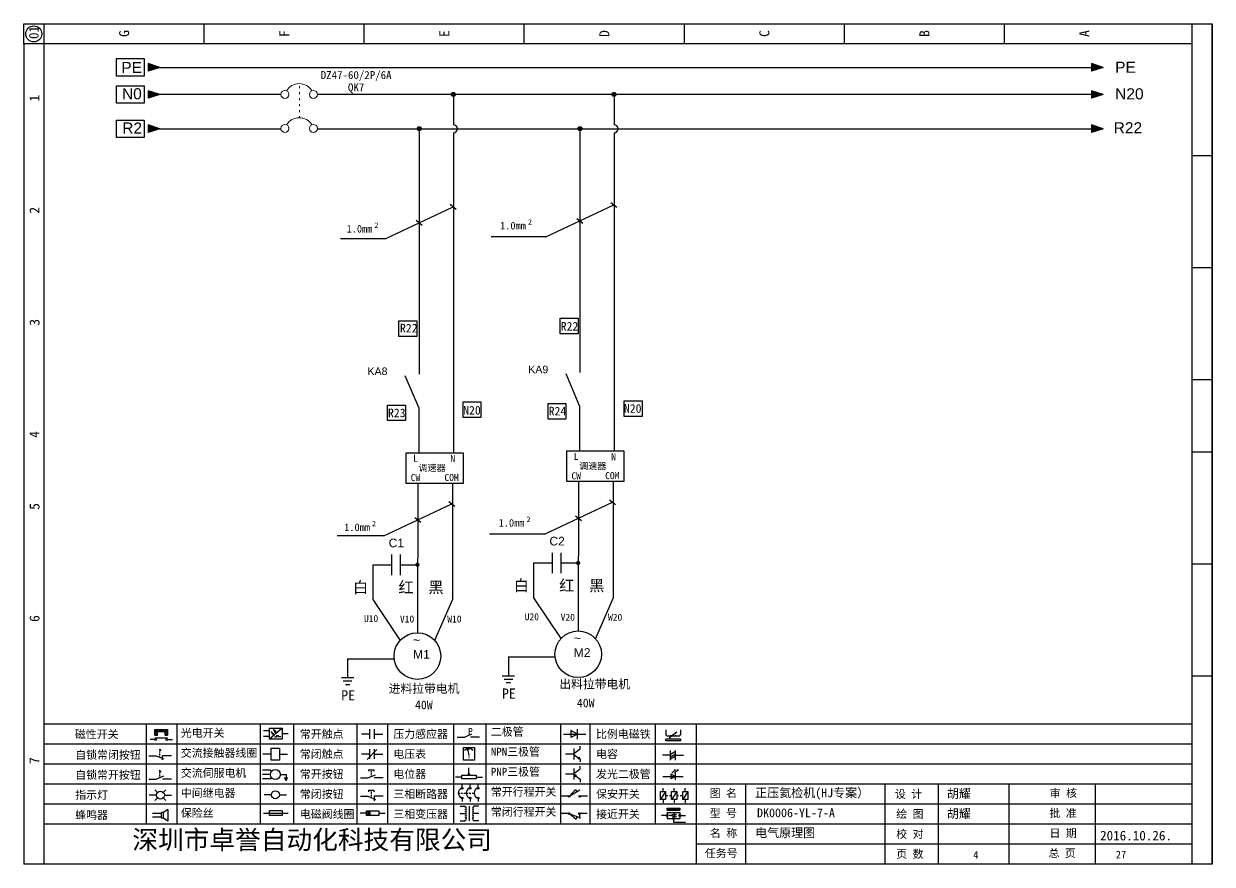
# Model space of a CAD drawing. Header units: millimetres. Extents: x -97 to 5214, y -62 to 3239.
# Drawn here: x 947.7 to 1244.7, y 1009.3 to 1219.3 of the extents above; entities that cross this region are included whole.
import ezdxf
from ezdxf.enums import TextEntityAlignment as Align

# ---------------------------------------------------------------- set-up
doc = ezdxf.new("R2010")
doc.units = ezdxf.units.MM
doc.linetypes.add('9', pattern=[7.5, 0.5, -1, 0.5, -1, 0.5, -1, 0.5, -1, 0.5, -1])
doc.layers.add('MISC', color=2, linetype='Continuous')
doc.layers.add('主图', color=7, linetype='Continuous')
doc.layers.add('元件', color=4, linetype='Continuous', lineweight=25)
doc.styles.get("Standard").update_dxf_attribs({"font": 'SimSun.ttf'})
doc.styles.add('样式 8', font='arial.ttf')
doc.styles.add('汉字', font='NSimSun.ttf')

# ---------------------------------------------------------------- blocks, each defined once
blk = doc.blocks.new('磁性开关')
at = {"linetype": 'ByBlock'}
h = blk.add_hatch(dxfattribs=at)
h.set_pattern_fill('ANSI31', color=256, scale=0.1, style=0)
h.paths.add_polyline_path([(-1907.69, -775.29), (-1910.88, -775.29), (-1910.88, -776.69), (-1910.25, -776.69), (-1910.25, -775.79), (-1908.31, -775.79), (-1908.31, -776.69), (-1907.69, -776.69)])
for p, q in [((-1910.91, -777.81), (-1912.09, -777.81)), ((-1910.88, -776.69), (-1910.88, -775.29)), ((-1910.88, -775.29), (-1907.69, -775.29)), ((-1910.88, -776.69), (-1910.25, -776.69)), ((-1910.88, -777.39), (-1907.69, -777.39)), ((-1910.25, -776.69), (-1910.25, -775.79)), ((-1910.25, -775.79), (-1908.31, -775.79)), ((-1908.31, -776.69), (-1908.31, -775.79)), ((-1908.31, -776.69), (-1907.69, -776.69)), ((-1907.69, -775.29), (-1907.69, -776.69)), ((-1907.66, -777.81), (-1906.48, -777.81))]:
    blk.add_line(p, q, dxfattribs=at)
for centre in [(-1910.68, -777.81), (-1907.88, -777.81)]:
    blk.add_circle(centre, 0.225, dxfattribs=at)
blk = doc.blocks.new('*U75')
at = {"linetype": 'ByBlock'}
for p, q in [((-1909.23, -780.45), (-1909.23, -780.67)), ((-1909.23, -780.45), (-1908.92, -780.84)), ((-1909.23, -780.84), (-1909.23, -781.05)), ((-1911.92, -782.07), (-1910.06, -782.07)), ((-1910.06, -782.07), (-1908.18, -782.88)), ((-1909.23, -781.23), (-1909.23, -781.44)), ((-1909.23, -781.61), (-1909.23, -781.83)), ((-1909.23, -782), (-1909.23, -782.21)), ((-1909.23, -782.38), (-1909.23, -782.43)), ((-1908.52, -783.07), (-1908.52, -782.07)), ((-1906.25, -782.07), (-1908.52, -782.07))]:
    blk.add_line(p, q, dxfattribs=at)
blk = doc.blocks.new('*U76')
at = {"linetype": 'ByBlock'}
for p, q in [((-1911.92, -792.89), (-1910.06, -792.89)), ((-1910.06, -792.89), (-1908.18, -792.08)), ((-1908.88, -791.17), (-1909.23, -790.71)), ((-1909.23, -790.71), (-1909.23, -790.92)), ((-1909.23, -791.09), (-1909.23, -791.31)), ((-1909.23, -791.48), (-1909.23, -791.69)), ((-1909.23, -791.86), (-1909.23, -792.08)), ((-1909.23, -792.25), (-1909.23, -792.47)), ((-1906.25, -792.89), (-1908.52, -792.89))]:
    blk.add_line(p, q, dxfattribs=at)
blk = doc.blocks.new('蜂鸣器')
at = {"linetype": 'ByBlock'}
for p, q in [((-1907.17, -795.53), (-1908.25, -796.26)), ((-1907.17, -795.53), (-1907.17, -798.41)), ((-1908.8, -796.48), (-1911.01, -796.48)), ((-1908.8, -797.46), (-1911.01, -797.46)), ((-1908.25, -796.26), (-1908.8, -796.26)), ((-1908.8, -797.68), (-1908.8, -796.26)), ((-1908.25, -797.68), (-1908.8, -797.68)), ((-1908.25, -797.68), (-1908.25, -796.26)), ((-1907.17, -798.41), (-1908.25, -797.68))]:
    blk.add_line(p, q, dxfattribs=at)
blk = doc.blocks.new('指示灯')
at = {"linetype": 'ByBlock'}
for p, q in [((-1854.25, -776.92), (-1856.06, -776.92)), ((-1854.62, -775.59), (-1853.97, -776.23)), ((-1854.62, -778.25), (-1853.97, -777.61)), ((-1851.9, -775.59), (-1852.54, -776.23)), ((-1851.9, -778.25), (-1852.54, -777.61)), ((-1852.26, -776.92), (-1850.45, -776.92))]:
    blk.add_line(p, q, dxfattribs=at)
blk.add_circle((-1853.26, -776.92), 0.992, dxfattribs=at)
blk = doc.blocks.new('光电开关')
at = {"linetype": 'ByBlock'}
h = blk.add_hatch(dxfattribs=at)
h.set_pattern_fill('ANSI31', color=256, scale=0.01, style=0)
h.set_pattern_definition([(45, (0.172267, 0), (-0.0224506403, 0.0224506403), [])])
h.paths.add_polyline_path([(-1882.44, -776.34), (-1882.5, -775.91), (-1882.68, -776.07)])
h.paths.add_polyline_path([(-1882.44, -776.34), (-1882.68, -776.07), (-1882.86, -776.23)])
h.paths.add_polyline_path([(-1883.11, -776.45), (-1883.29, -776.61), (-1883.05, -776.88)])
h.paths.add_polyline_path([(-1883.29, -776.61), (-1883.47, -776.77), (-1883.05, -776.88)])
for p, q in [((-1884.01, -775.96), (-1885.56, -775.96)), ((-1884.01, -777.39), (-1885.56, -777.39)), ((-1880.91, -775.3), (-1884.01, -778.05)), ((-1883.75, -776.09), (-1883.05, -776.88)), ((-1883.11, -776.45), (-1883.47, -776.77)), ((-1883.05, -776.88), (-1883.47, -776.77)), ((-1883.14, -775.55), (-1882.44, -776.34)), ((-1883.05, -776.88), (-1883.11, -776.45)), ((-1882.5, -775.91), (-1882.86, -776.23)), ((-1882.44, -776.34), (-1882.86, -776.23)), ((-1882.78, -777.47), (-1882.23, -777.47)), ((-1882.44, -776.34), (-1882.5, -775.91)), ((-1882.23, -777.47), (-1882.23, -777.14)), ((-1882.23, -777.14), (-1881.78, -777.14)), ((-1881.78, -777.47), (-1881.78, -777.14)), ((-1881.23, -777.47), (-1881.78, -777.47)), ((-1879.37, -776.67), (-1880.91, -776.67))]:
    blk.add_line(p, q, dxfattribs=at)
blk.add_lwpolyline([(-1884.01, -775.3), (-1880.91, -775.3), (-1880.91, -778.05), (-1884.01, -778.05)], close=True, dxfattribs=at)
blk = doc.blocks.new('交流接触器线圈')
at = {"linetype": 'ByBlock'}
for p, q in [((-1880.82, -781.77), (-1882.87, -781.77)), ((-1878.72, -781.77), (-1876.67, -781.77))]:
    blk.add_line(p, q, dxfattribs=at)
blk.add_lwpolyline([(-1880.82, -780.28), (-1878.72, -780.28), (-1878.72, -783.26), (-1880.82, -783.26)], close=True, dxfattribs=at)
blk = doc.blocks.new('交流伺服电机')
at = {"linetype": 'ByBlock'}
for p, q in [((-1880.97, -785.75), (-1882.94, -785.75)), ((-1880.97, -786.85), (-1882.94, -786.85)), ((-1880.97, -785.75), (-1880.65, -786.03)), ((-1878.49, -786.85), (-1877.07, -786.85)), ((-1877.07, -786.85), (-1877.07, -787.72)), ((-1880.97, -787.94), (-1882.94, -787.94)), ((-1880.97, -787.94), (-1880.65, -787.67)), ((-1877.54, -787.72), (-1876.59, -787.72)), ((-1877.38, -788.01), (-1876.75, -788.01)), ((-1877.23, -788.29), (-1876.9, -788.29))]:
    blk.add_line(p, q, dxfattribs=at)
blk.add_circle((-1879.73, -786.85), 1.24, dxfattribs=at)
blk = doc.blocks.new('中间继电器')
at = {"linetype": 'ByBlock'}
for p, q in [((-1880.72, -791.92), (-1882.54, -791.92)), ((-1878.74, -791.92), (-1876.92, -791.92))]:
    blk.add_line(p, q, dxfattribs=at)
blk.add_circle((-1879.73, -791.92), 0.992, dxfattribs=at)
blk = doc.blocks.new('保险丝')
at = {"linetype": 'ByBlock'}
blk.add_line((-1882.72, -796.49), (-1876.55, -796.49), dxfattribs=at)
blk.add_lwpolyline([(-1881.2, -795.86), (-1878.06, -795.86), (-1878.06, -797.12), (-1881.2, -797.12)], close=True, dxfattribs=at)
blk = doc.blocks.new('常开按钮')
at = {"linetype": 'ByBlock'}
for p, q in [((-1910.06, -787.73), (-1908.18, -786.93)), ((-1909.9, -785.68), (-1908.56, -785.68)), ((-1909.9, -785.68), (-1909.9, -786.07)), ((-1909.23, -785.68), (-1909.23, -785.89)), ((-1909.23, -786.06), (-1909.23, -786.28)), ((-1909.23, -786.45), (-1909.23, -786.67)), ((-1909.23, -786.84), (-1909.23, -787.05)), ((-1908.56, -785.68), (-1908.56, -786.07)), ((-1911.92, -787.73), (-1910.06, -787.73)), ((-1909.23, -787.22), (-1909.23, -787.38)), ((-1906.25, -787.73), (-1908.52, -787.73))]:
    blk.add_line(p, q, dxfattribs=at)
blk = doc.blocks.new('常开触点')
at = {"linetype": 'ByBlock'}
for p, q in [((-1853.82, -782.99), (-1853.82, -780.56)), ((-1852.6, -782.99), (-1852.6, -780.56)), ((-1853.82, -781.77), (-1855.88, -781.77)), ((-1852.6, -781.77), (-1850.55, -781.77))]:
    blk.add_line(p, q, dxfattribs=at)
blk = doc.blocks.new('常闭触点')
at = {"linetype": 'ByBlock'}
for p, q in [((-1853.82, -786.77), (-1855.88, -786.77)), ((-1852.01, -785.66), (-1854.43, -788.1)), ((-1853.82, -787.99), (-1853.82, -785.56)), ((-1852.6, -787.99), (-1852.6, -785.56)), ((-1852.6, -786.77), (-1850.55, -786.77))]:
    blk.add_line(p, q, dxfattribs=at)
blk = doc.blocks.new('常闭按钮')
at = {"linetype": 'ByBlock'}
for p, q in [((-1856.13, -792.28), (-1854.28, -792.28)), ((-1854.28, -792.28), (-1852.4, -793.09)), ((-1854.11, -790.83), (-1852.77, -790.83)), ((-1854.11, -790.83), (-1854.11, -791.22)), ((-1853.44, -790.83), (-1853.44, -791.04)), ((-1853.44, -791.21), (-1853.44, -791.43)), ((-1853.44, -791.6), (-1853.44, -791.82)), ((-1853.44, -791.99), (-1853.44, -792.2)), ((-1853.44, -792.37), (-1853.44, -792.53)), ((-1852.77, -790.83), (-1852.77, -791.22)), ((-1850.47, -792.28), (-1852.73, -792.28)), ((-1852.73, -792.28), (-1852.73, -793.43))]:
    blk.add_line(p, q, dxfattribs=at)
blk = doc.blocks.new('电磁阀线圈')
at = {"linetype": 'ByBlock'}
for p, q in [((-1854.61, -795.92), (-1853.75, -797.16)), ((-1853.75, -795.92), (-1854.61, -797.16)), ((-1853.75, -795.92), (-1853.75, -797.16)), ((-1854.61, -796.54), (-1856.17, -796.54)), ((-1851.53, -796.54), (-1849.97, -796.54))]:
    blk.add_line(p, q, dxfattribs=at)
blk.add_lwpolyline([(-1854.61, -795.92), (-1851.53, -795.92), (-1851.53, -797.16), (-1854.61, -797.16)], close=True, dxfattribs=at)
blk = doc.blocks.new('电压表')
at = {"linetype": 'ByBlock'}
for p, q in [((-1814.84, -780.75), (-1814.91, -781.13)), ((-1814.6, -781.05), (-1814.91, -781.13)), ((-1814.84, -780.75), (-1814.46, -782.26)), ((-1814.84, -780.75), (-1814.6, -781.05))]:
    blk.add_line(p, q, dxfattribs=at)
blk.add_lwpolyline([(-1815.84, -780.34), (-1813.07, -780.34), (-1813.07, -783.49), (-1815.84, -783.49)], close=True, dxfattribs=at)
blk.add_arc((-1814.46, -782.26), 1.56, 46.8313, 133.1687, dxfattribs=at)
at = {"linetype": 'ByBlock', "insert": (-1814.7, -782.39), "char_height": 0.75, "width": 0.6768, "attachment_point": 1}
blk.add_mtext('V', dxfattribs=at)
blk = doc.blocks.new('电位器')
at = {"linetype": 'ByBlock'}
for p, q in [((-1814.45, -787.3), (-1814.62, -786.96)), ((-1814.62, -786.96), (-1814.27, -786.96)), ((-1814.45, -787.3), (-1814.45, -785.39)), ((-1814.45, -787.3), (-1814.27, -786.96)), ((-1816.21, -787.75), (-1817.79, -787.75)), ((-1812.68, -787.75), (-1811.1, -787.75))]:
    blk.add_line(p, q, dxfattribs=at)
blk.add_lwpolyline([(-1816.21, -787.3), (-1812.68, -787.3), (-1812.68, -788.2), (-1816.21, -788.2)], close=True, dxfattribs=at)
blk = doc.blocks.new('三相断路器')
at = {"linetype": 'ByBlock'}
for p, q in [((-1816.17, -790.33), (-1816.17, -789.7)), ((-1814.17, -790.33), (-1814.17, -789.7)), ((-1812.18, -790.33), (-1812.18, -789.7)), ((-1817.14, -791.74), (-1816.72, -791.74)), ((-1816.45, -791.74), (-1816.03, -791.74)), ((-1815.76, -791.74), (-1815.34, -791.74)), ((-1815.07, -791.74), (-1814.65, -791.74)), ((-1814.38, -791.74), (-1813.96, -791.74)), ((-1813.69, -791.74), (-1813.27, -791.74)), ((-1816.17, -793.19), (-1816.17, -793.83)), ((-1814.17, -793.19), (-1814.17, -793.83)), ((-1812.18, -793.19), (-1812.18, -793.83))]:
    blk.add_line(p, q, dxfattribs=at)
for centre in [(-1816.17, -790.55), (-1816.17, -792.98), (-1814.17, -790.55), (-1814.17, -792.98), (-1812.18, -790.55), (-1812.18, -792.98)]:
    blk.add_circle(centre, 0.219, dxfattribs=at)
for centre in [(-1815.81, -791.74), (-1813.82, -791.74), (-1811.83, -791.74)]:
    blk.add_arc(centre, 1.32, 115.5791, 244.4209, dxfattribs=at)
blk = doc.blocks.new('三相变压器')
at = {"linetype": 'ByBlock'}
for p, q in [((-1816.69, -795.03), (-1815.37, -795.03)), ((-1815.37, -795.03), (-1815.37, -795.24)), ((-1814.34, -798.7), (-1814.34, -795.04)), ((-1812, -795.03), (-1813.32, -795.03)), ((-1813.32, -795.03), (-1813.32, -795.24)), ((-1816.69, -796.87), (-1815.37, -796.87)), ((-1816.69, -798.71), (-1815.37, -798.71)), ((-1815.37, -798.71), (-1815.37, -798.5)), ((-1812, -796.87), (-1813.32, -796.87)), ((-1813.32, -798.71), (-1813.32, -798.5)), ((-1812, -798.71), (-1813.32, -798.71))]:
    blk.add_line(p, q, dxfattribs=at)
for centre, start, end in [((-1815.37, -795.51), 270, 90), ((-1815.37, -796.06), 270, 90), ((-1813.32, -795.51), 90, 270), ((-1813.32, -796.06), 90, 270), ((-1815.37, -796.6), 270, 90), ((-1815.37, -797.14), 270, 90), ((-1815.37, -797.68), 270, 90), ((-1815.37, -798.23), 270, 90), ((-1813.32, -796.6), 90, 270), ((-1813.32, -797.14), 90, 270), ((-1813.32, -797.68), 90, 270), ((-1813.32, -798.23), 90, 270)]:
    blk.add_arc(centre, 0.271, start, end, dxfattribs=at)
blk = doc.blocks.new('压力感应器')
at = {"linetype": 'ByBlock'}
for p, q in [((-1817.44, -777.73), (-1815.59, -777.73)), ((-1815.59, -777.73), (-1813.71, -776.93)), ((-1811.78, -777.73), (-1814.05, -777.73))]:
    blk.add_line(p, q, dxfattribs=at)
at = {"linetype": 'ByBlock', "insert": (-1814.65, -775.48), "char_height": 1.68, "width": 1.2242, "attachment_point": 1}
blk.add_mtext('{\\fNSimSun|b0|i0|c134|p49;P}', dxfattribs=at)
blk = doc.blocks.new('二极管')
at = {"linetype": 'ByBlock'}
for p, q in [((-1787.52, -776.77), (-1781.92, -776.77)), ((-1783.97, -776.77), (-1785.69, -775.9)), ((-1785.69, -775.9), (-1785.69, -777.65)), ((-1783.97, -776.77), (-1785.69, -777.65)), ((-1783.97, -777.99), (-1783.97, -775.56))]:
    blk.add_line(p, q, dxfattribs=at)
blk = doc.blocks.new('NPN三极管')
at = {"linetype": 'ByBlock'}
for p, q in [((-1785.73, -780.61), (-1785.73, -783.32)), ((-1785.73, -781.82), (-1784.15, -780.66)), ((-1784.15, -780.66), (-1784.15, -779.98)), ((-1785.73, -781.97), (-1787.81, -781.97)), ((-1785.73, -782.11), (-1784.15, -783.27)), ((-1784.41, -782.73), (-1784.74, -783.18)), ((-1784.15, -783.27), (-1784.74, -783.18)), ((-1784.15, -783.27), (-1784.41, -782.73)), ((-1784.15, -783.27), (-1784.15, -783.96))]:
    blk.add_line(p, q, dxfattribs=at)
blk = doc.blocks.new('PNP三极管')
at = {"linetype": 'ByBlock'}
for p, q in [((-1784.9, -786.74), (-1786.98, -786.74)), ((-1784.9, -785.38), (-1784.9, -788.09)), ((-1784.9, -786.59), (-1783.32, -785.43)), ((-1784.9, -786.88), (-1783.32, -788.04)), ((-1784.9, -786.88), (-1784.31, -786.97)), ((-1784.9, -786.88), (-1784.64, -787.42)), ((-1784.31, -786.97), (-1784.64, -787.42)), ((-1783.32, -785.43), (-1783.32, -784.75)), ((-1783.32, -788.04), (-1783.32, -788.73))]:
    blk.add_line(p, q, dxfattribs=at)
blk = doc.blocks.new('常开行程开关')
at = {"linetype": 'ByBlock'}
for p, q in [((-1786.29, -792.3), (-1788.01, -792.3)), ((-1785.89, -792.17), (-1784.52, -790.62)), ((-1785.89, -792.17), (-1783.43, -790.72)), ((-1784.52, -790.62), (-1784.19, -791.17)), ((-1781.48, -792.3), (-1783.21, -792.3))]:
    blk.add_line(p, q, dxfattribs=at)
for centre in [(-1786.07, -792.3), (-1783.42, -792.3)]:
    blk.add_circle(centre, 0.219, dxfattribs=at)
blk = doc.blocks.new('常闭行程开关')
at = {"linetype": 'ByBlock'}
for p, q in [((-1786.34, -796.62), (-1788.07, -796.62)), ((-1785.93, -796.72), (-1783.25, -797.7)), ((-1785.93, -796.72), (-1784.3, -798)), ((-1784.3, -798), (-1784.08, -797.4)), ((-1783.48, -796.84), (-1783.48, -797.85)), ((-1781.54, -796.62), (-1783.26, -796.62))]:
    blk.add_line(p, q, dxfattribs=at)
for centre in [(-1786.12, -796.62), (-1783.48, -796.62)]:
    blk.add_circle(centre, 0.219, dxfattribs=at)
blk = doc.blocks.new('电容')
at = {"linetype": 'ByBlock'}
for p, q in [((-1756.08, -782.99), (-1756.08, -780.56)), ((-1754.86, -780.79), (-1756.08, -781.55)), ((-1754.86, -782.99), (-1754.86, -780.56)), ((-1756.08, -781.77), (-1758.13, -781.77)), ((-1754.86, -781.44), (-1756.08, -782.2)), ((-1754.86, -781.99), (-1756.08, -782.75)), ((-1754.86, -781.77), (-1752.81, -781.77))]:
    blk.add_line(p, q, dxfattribs=at)
blk = doc.blocks.new('发光二极管')
at = {"linetype": 'ByBlock'}
for p, q in [((-1758.01, -786.77), (-1752.89, -786.77)), ((-1754.84, -786.77), (-1756.04, -786.16)), ((-1756.04, -786.16), (-1756.04, -787.39)), ((-1754.84, -786.77), (-1756.04, -787.39)), ((-1755.78, -785.92), (-1754.89, -785.14)), ((-1754.89, -785.14), (-1755.2, -785.22)), ((-1755.2, -785.22), (-1755.01, -785.43)), ((-1755.08, -785.92), (-1754.18, -785.14)), ((-1754.89, -785.14), (-1755.01, -785.43)), ((-1754.84, -787.63), (-1754.84, -785.92)), ((-1754.18, -785.14), (-1754.49, -785.22)), ((-1754.49, -785.22), (-1754.31, -785.43)), ((-1754.18, -785.14), (-1754.31, -785.43))]:
    blk.add_line(p, q, dxfattribs=at)
blk = doc.blocks.new('比例电磁阀')
at = {"linetype": 'ByBlock'}
for p, q in [((-1757.26, -775.38), (-1757.26, -776.71)), ((-1757.26, -776.71), (-1757.05, -776.71)), ((-1753.6, -777.73), (-1757.25, -777.73)), ((-1757.25, -778.13), (-1757.25, -777.73)), ((-1753.6, -778.13), (-1757.25, -778.13)), ((-1754.5, -775.98), (-1756.35, -777.44)), ((-1756.35, -777.44), (-1756.25, -777.25)), ((-1756.35, -777.44), (-1756.15, -777.38)), ((-1756.15, -777.38), (-1756.25, -777.25)), ((-1753.58, -776.71), (-1753.8, -776.71)), ((-1753.6, -777.73), (-1753.6, -778.13)), ((-1753.58, -775.38), (-1753.58, -776.71))]:
    blk.add_line(p, q, dxfattribs=at)
for centre in [(-1756.78, -776.71), (-1756.24, -776.71), (-1755.7, -776.71), (-1755.15, -776.71), (-1754.61, -776.71), (-1754.07, -776.71)]:
    blk.add_arc(centre, 0.271, 180, 0, dxfattribs=at)
blk = doc.blocks.new('保安开关')
at = {"linetype": 'ByBlock'}
for p, q in [((-1757.96, -790.79), (-1757.96, -789.97)), ((-1755.17, -790.79), (-1755.17, -789.97)), ((-1752.39, -790.79), (-1752.39, -789.97)), ((-1757.33, -790.79), (-1758.6, -792.81)), ((-1757.96, -792.81), (-1757.96, -793.62)), ((-1757.33, -791.8), (-1756.72, -791.8)), ((-1756.35, -791.8), (-1755.89, -791.8)), ((-1754.54, -790.79), (-1755.81, -792.81)), ((-1755.17, -792.81), (-1755.17, -793.62)), ((-1754.52, -791.8), (-1754.06, -791.8)), ((-1753.69, -791.8), (-1753.08, -791.8)), ((-1751.75, -790.79), (-1753.02, -792.81)), ((-1752.39, -792.81), (-1752.39, -793.62))]:
    blk.add_line(p, q, dxfattribs=at)
for points in [[(-1758.6, -790.79), (-1757.33, -790.79), (-1757.33, -792.81), (-1758.6, -792.81)], [(-1755.81, -790.79), (-1754.54, -790.79), (-1754.54, -792.81), (-1755.81, -792.81)], [(-1753.02, -790.79), (-1751.75, -790.79), (-1751.75, -792.81), (-1753.02, -792.81)]]:
    blk.add_lwpolyline(points, close=True, dxfattribs=at)
blk = doc.blocks.new('接近开关')
at = {"linetype": 'ByBlock'}
h = blk.add_hatch(dxfattribs=at)
h.set_pattern_fill('ANSI31', color=256, scale=0.01, style=0)
h.set_pattern_definition([(45, (-89.131516, -30.795668), (-0.0224506403, 0.0224506403), [])])
h.paths.add_polyline_path([(-1513.76, -1123.35), (-1513.76, -1122.85), (-1516.96, -1122.85), (-1516.96, -1123.35)])
for p, q in [((-1517.18, -1124.71), (-1518.36, -1124.71)), ((-1516.96, -1123.35), (-1516.96, -1122.85)), ((-1516.96, -1122.85), (-1513.76, -1122.85)), ((-1516.96, -1123.35), (-1513.76, -1123.35)), ((-1516.96, -1123.95), (-1513.76, -1123.95)), ((-1516.96, -1123.95), (-1516.96, -1125.47)), ((-1516.96, -1125.47), (-1513.76, -1125.47)), ((-1515.91, -1124.71), (-1516.45, -1124.71)), ((-1515.11, -1124.31), (-1515.91, -1124.71)), ((-1515.11, -1125.11), (-1515.91, -1124.71)), ((-1515.33, -1124.53), (-1515.17, -1124.53)), ((-1515.33, -1124.88), (-1515.17, -1124.88)), ((-1515.25, -1124.45), (-1515.25, -1124.61)), ((-1515.11, -1124.31), (-1515.11, -1125.11)), ((-1515.11, -1124.48), (-1514.58, -1124.48)), ((-1515.11, -1124.94), (-1514.58, -1124.94)), ((-1513.76, -1122.85), (-1513.76, -1123.35)), ((-1513.76, -1123.95), (-1513.76, -1125.47)), ((-1513.54, -1124.71), (-1512.36, -1124.71)), ((-1515.36, -1125.69), (-1515.36, -1126.36)), ((-1515.36, -1126.36), (-1512.36, -1126.36))]:
    blk.add_line(p, q, dxfattribs=at)
for centre in [(-1516.96, -1124.71), (-1515.36, -1125.47), (-1513.76, -1124.71)]:
    blk.add_circle(centre, 0.225, dxfattribs=at)

msp = doc.modelspace()

# ---------------------------------------------------------------- hatches: boundary and pattern name
for points in [[(981.745, 1201.668), (978.827, 1202.603), (978.827, 1200.733)], [(1217.449, 1201.672), (1214.531, 1202.607), (1214.531, 1200.737)], [(981.745, 1193.102), (978.827, 1194.037), (978.827, 1192.167)], [(1217.449, 1193.106), (1214.531, 1194.041), (1214.531, 1192.171)]]:
    msp.add_hatch(color=256).paths.add_polyline_path(points)
at = {"lineweight": -2}
h = msp.add_hatch(color=0, dxfattribs=at)
edge = h.paths.add_edge_path()
edge.add_arc((1055.056, 1201.672), 0.5, 0, 360)
h = msp.add_hatch(color=0, dxfattribs=at)
edge = h.paths.add_edge_path()
edge.add_arc((1095.221, 1201.672), 0.5, 0, 360)
h = msp.add_hatch(color=0, dxfattribs=at)
edge = h.paths.add_edge_path()
edge.add_arc((1046.519, 1193.106), 0.5, 0, 360)
h = msp.add_hatch(color=0, dxfattribs=at)
edge = h.paths.add_edge_path()
edge.add_arc((1086.684, 1193.106), 0.5, 0, 360)
at = {"layer": 'MISC'}
for points in [[(981.745, 1208.432), (978.827, 1209.368), (978.827, 1207.497)], [(1217.449, 1208.436), (1214.531, 1209.372), (1214.531, 1207.501)]]:
    msp.add_hatch(color=256, dxfattribs=at).paths.add_polyline_path(points)

# ---------------------------------------------------------------- linework, layer by layer
at = {"linetype": 'ByBlock'}
for p, q in [((947.701, 1219.327), (1244.701, 1219.327)), ((947.701, 1214.327), (947.701, 1219.327)), ((952.701, 1219.327), (952.701, 1009.327)), ((1244.701, 1219.327), (1244.701, 1009.327)), ((1244.701, 1009.327), (1244.701, 1219.327)), ((947.701, 1214.327), (947.701, 1029.327)), ((1239.701, 1044.327), (952.701, 1044.327)), ((1239.701, 1039.327), (952.701, 1039.327)), ((1239.701, 1034.327), (952.701, 1034.327)), ((947.701, 1029.327), (947.701, 1009.327)), ((1239.701, 1029.327), (952.701, 1029.327)), ((1239.701, 1024.327), (952.701, 1024.327)), ((1239.701, 1019.327), (952.701, 1019.327)), ((1239.701, 1014.327), (1115.724, 1014.327)), ((1244.701, 1009.327), (947.701, 1009.327))]:
    msp.add_line(p, q, dxfattribs=at)
at = {"linetype": '9', "lineweight": 0}
msp.add_line((1016.575, 1195.763), (1016.575, 1204.287), dxfattribs=at)
for p, q in [((981.745, 1201.668), (978.827, 1202.603)), ((978.827, 1202.603), (978.827, 1200.733)), ((981.745, 1201.668), (978.827, 1200.733)), ((1217.449, 1201.672), (1214.531, 1202.607)), ((1214.531, 1202.607), (1214.531, 1200.737)), ((1217.449, 1201.672), (1214.531, 1200.737)), ((981.745, 1193.102), (978.827, 1194.037)), ((978.827, 1194.037), (978.827, 1192.167)), ((1217.449, 1193.106), (1214.531, 1194.041)), ((1214.531, 1194.041), (1214.531, 1192.171)), ((981.745, 1193.102), (978.827, 1192.167)), ((981.745, 1193.106), (1011.98, 1193.106)), ((1021.086, 1193.106), (1217.449, 1193.106)), ((1046.519, 1193.106), (1046.512, 1153.914)), ((1086.684, 1193.106), (1086.677, 1154.364)), ((1217.449, 1193.106), (1214.531, 1192.171))]:
    msp.add_line(p, q)
at = {"color": 0}
for p, q in [((1011.978, 1201.672), (981.745, 1201.672)), ((1217.449, 1201.672), (1021.087, 1201.672))]:
    msp.add_line(p, q, dxfattribs=at)
at = {"linetype": 'ByBlock', "lineweight": -2}
for p, q in [((1055.056, 1201.672), (1055.056, 1194.106)), ((1095.221, 1201.672), (1095.221, 1194.106)), ((1055.056, 1192.106), (1055.056, 1112.071)), ((1095.221, 1192.106), (1095.221, 1112.522)), ((1095.011, 1105.01), (1095.011, 1075.885)), ((1054.846, 1104.559), (1054.846, 1075.434))]:
    msp.add_line(p, q, dxfattribs=at)
at = {"color": 0, "lineweight": -2}
for p, q in [((1046.512, 1153.914), (1046.51, 1131.756)), ((1086.677, 1154.364), (1086.675, 1132.207)), ((1046.452, 1123.46), (1046.452, 1112.282)), ((1086.617, 1123.911), (1086.617, 1112.732)), ((1086.332, 1105.01), (1086.249, 1067.612)), ((1046.167, 1104.559), (1046.084, 1067.162)), ((1028.635, 1060.772), (1028.635, 1055.884)), ((1028.652, 1060.659), (1040.354, 1060.659)), ((1068.799, 1061.223), (1068.799, 1056.335)), ((1068.817, 1061.11), (1080.519, 1061.11)), ((978.28, 1044.327), (978.28, 1019.327)), ((985.957, 1044.327), (985.957, 1019.327)), ((1006.747, 1044.327), (1006.747, 1019.327)), ((1015.1, 1044.327), (1015.1, 1019.327)), ((1030.955, 1044.327), (1030.955, 1019.327)), ((1038.604, 1044.327), (1038.604, 1019.327)), ((1055.096, 1044.327), (1055.096, 1019.327)), ((1063.198, 1044.327), (1063.198, 1019.327)), ((1081.817, 1044.327), (1081.817, 1019.327)), ((1089.176, 1044.327), (1089.176, 1019.327)), ((1105.487, 1044.327), (1105.487, 1019.327)), ((1115.724, 1044.327), (1115.724, 1009.411)), ((1128.046, 1029.327), (1128.046, 1009.411)), ((1162.916, 1029.327), (1162.916, 1009.327)), ((1176.181, 1029.327), (1176.181, 1009.327)), ((1193.872, 1029.327), (1193.872, 1009.327)), ((1215.484, 1029.327), (1215.484, 1009.327))]:
    msp.add_line(p, q, dxfattribs=at)
at = {"linetype": 'ByBlock'}
for points in [[(992.701, 1219.327), (992.701, 1214.327)], [(1032.701, 1219.327), (1032.701, 1214.327)], [(1072.701, 1219.327), (1072.701, 1214.327)], [(1112.701, 1219.327), (1112.701, 1214.327)], [(1152.701, 1219.327), (1152.701, 1214.327)], [(1192.701, 1219.327), (1192.701, 1214.327)], [(1239.701, 1009.327), (1239.701, 1219.327)], [(1239.701, 1214.327), (947.701, 1214.327)], [(1244.701, 1186.327), (1239.701, 1186.327)], [(1244.701, 1158.327), (1239.701, 1158.327)], [(1244.701, 1130.327), (1239.701, 1130.327)], [(1244.701, 1112.327), (1239.701, 1112.327)], [(1244.701, 1084.327), (1239.701, 1084.327)], [(1244.701, 1056.327), (1239.701, 1056.327)]]:
    msp.add_lwpolyline(points, dxfattribs=at)
at = {"color": 1, "lineweight": -3}
for points in [[(970.88, 1210.613), (977.82, 1210.613), (977.82, 1206.26), (970.88, 1206.26)], [(970.88, 1203.844), (977.82, 1203.844), (977.82, 1199.491), (970.88, 1199.491)], [(970.88, 1195.278), (977.82, 1195.278), (977.82, 1190.926), (970.88, 1190.926)]]:
    msp.add_lwpolyline(points, close=True, dxfattribs=at)
at = {"color": 1, "ltscale": 2}
for points in [[(1041.459, 1145.094), (1045.923, 1145.094), (1045.923, 1141.208), (1041.459, 1141.208)], [(1081.777, 1145.768), (1086.241, 1145.768), (1086.241, 1141.882), (1081.777, 1141.882)], [(1038.639, 1124.055), (1043.102, 1124.055), (1043.102, 1120.169), (1038.639, 1120.169)], [(1057.471, 1124.855), (1061.935, 1124.855), (1061.935, 1120.969), (1057.471, 1120.969)], [(1078.73, 1124.457), (1083.193, 1124.457), (1083.193, 1120.57), (1078.73, 1120.57)], [(1097.744, 1125.115), (1102.208, 1125.115), (1102.208, 1121.229), (1097.744, 1121.229)]]:
    msp.add_lwpolyline(points, close=True, dxfattribs=at)
at = {"color": 0, "lineweight": -2}
for points in [[(1043.206, 1112.073), (1043.206, 1104.559), (1057.618, 1104.559), (1057.618, 1112.073)], [(1083.371, 1112.524), (1083.371, 1105.01), (1097.783, 1105.01), (1097.783, 1112.524)]]:
    msp.add_lwpolyline(points, close=True, dxfattribs=at)
at = {"const_width": 0.526}
for points in [[(1046.347, 1084.154, -1), (1045.82, 1084.154, -1)], [(1086.512, 1084.605, -1), (1085.985, 1084.605, -1)]]:
    msp.add_lwpolyline(points, format="xyb", close=True, dxfattribs=at)
at = {"linetype": 'ByBlock'}
msp.add_circle((950.189, 1216.799), 2, dxfattribs=at)
at = {"lineweight": 0}
for centre in [(1012.978, 1201.667), (1020.087, 1201.667), (1012.978, 1193.163), (1020.087, 1193.163)]:
    msp.add_circle(centre, 1, dxfattribs=at)
at = {"color": 0, "lineweight": -2}
for centre in [(1055.056, 1201.672), (1095.221, 1201.672), (1046.519, 1193.106), (1086.684, 1193.106)]:
    msp.add_circle(centre, 0.5, dxfattribs=at)
for centre in [(1046.084, 1061.337), (1086.249, 1061.787)]:
    msp.add_circle(centre, 5.825)
at = {"lineweight": 0}
for centre in [(1016.533, 1200.674), (1016.533, 1192.17)]:
    msp.add_arc(centre, 3.691, 31.18201, 148.81799, dxfattribs=at)
at = {"color": 0, "lineweight": -2}
for centre in [(1055.056, 1193.106), (1095.221, 1193.106)]:
    msp.add_arc(centre, 1, 270, 90, dxfattribs=at)
at = {"layer": 'MISC'}
for p, q in [((981.745, 1208.432), (978.827, 1209.368)), ((978.827, 1209.368), (978.827, 1207.497)), ((1217.449, 1208.436), (1214.531, 1209.372)), ((1214.531, 1209.372), (1214.531, 1207.501)), ((981.745, 1208.432), (978.827, 1207.497)), ((981.745, 1208.436), (1217.449, 1208.436)), ((1217.449, 1208.436), (1214.531, 1207.501))]:
    msp.add_line(p, q, dxfattribs=at)
at = {"layer": '主图', "linetype": 'ByBlock'}
for p, q in [((1038.008, 1165.622), (1055.014, 1173.616)), ((1054.275, 1174.212), (1055.753, 1173.021)), ((1078.173, 1166.073), (1095.179, 1174.067)), ((1094.44, 1174.662), (1095.918, 1173.472)), ((1045.772, 1170.215), (1047.25, 1169.024)), ((1085.937, 1170.665), (1087.415, 1169.475)), ((1038.008, 1165.622), (1026.88, 1165.622)), ((1078.173, 1166.073), (1064.487, 1166.073)), ((1037.651, 1091.364), (1054.658, 1099.357)), ((1053.919, 1099.953), (1055.396, 1098.762)), ((1077.816, 1091.814), (1094.823, 1099.808)), ((1094.084, 1100.403), (1095.561, 1099.213)), ((1045.416, 1095.956), (1046.893, 1094.765)), ((1085.581, 1096.406), (1087.058, 1095.216)), ((1037.651, 1091.364), (1026.005, 1091.364)), ((1077.816, 1091.814), (1064.13, 1091.814))]:
    msp.add_line(p, q, dxfattribs=at)
at = {"layer": '主图'}
for p, q in [((1086.619, 1123.875), (1083.21, 1131.848)), ((1046.454, 1123.424), (1043.045, 1131.397)), ((1079.849, 1082.025), (1079.849, 1087.164)), ((1082.023, 1082.025), (1082.023, 1087.164)), ((1034.904, 1084.144), (1039.684, 1084.144)), ((1034.904, 1084.144), (1034.904, 1075.434)), ((1039.684, 1081.574), (1039.684, 1086.713)), ((1041.858, 1081.574), (1041.858, 1086.713)), ((1041.858, 1084.144), (1046.084, 1084.144)), ((1075.069, 1084.594), (1079.849, 1084.594)), ((1075.069, 1084.594), (1075.069, 1075.885)), ((1082.023, 1084.594), (1086.249, 1084.594)), ((1034.904, 1075.434), (1041.782, 1065.264)), ((1054.846, 1075.434), (1050.385, 1065.264)), ((1075.069, 1075.885), (1081.947, 1065.715)), ((1095.011, 1075.885), (1090.55, 1065.715))]:
    msp.add_line(p, q, dxfattribs=at)
at = {"layer": '元件', "color": 7}
for p, q in [((1030.183, 1055.884), (1027.086, 1055.884)), ((1029.718, 1055.032), (1027.551, 1055.032)), ((1070.348, 1056.335), (1067.251, 1056.335)), ((1069.883, 1055.483), (1067.716, 1055.483)), ((1069.327, 1054.631), (1068.272, 1054.631)), ((1029.162, 1054.18), (1028.107, 1054.18))]:
    msp.add_line(p, q, dxfattribs=at)

# ---------------------------------------------------------------- block references
at = {"linetype": 'ByBlock'}
for name, p in [('磁性开关', (2891.343, 1818.286)), ('光电开关', (2893.153, 1818.595)), ('常开触点', (2887.968, 1823.624)), ('压力感应器', (2873.407, 1818.843)), ('二极管', (2870.07, 1818.601)), ('比例电磁阀', (2865.413, 1818.308)), ('*U75', (2890.889, 1818.504)), ('交流接触器线圈', (2890.314, 1818.595)), ('常闭触点', (2887.968, 1823.624)), ('电压表', (2873.407, 1818.843)), ('NPN三极管', (2870.895, 1818.83)), ('电容', (2865.413, 1818.308)), ('PNP三极管', (2870.07, 1818.601)), ('*U76', (2890.889, 1823.504)), ('交流伺服电机', (2890.314, 1818.595)), ('常开按钮', (2943.754, 1818.624)), ('电位器', (2873.407, 1818.843)), ('发光二极管', (2865.413, 1818.019)), ('指示灯', (2835.104, 1803.504)), ('中间继电器', (2890.314, 1818.595)), ('常闭按钮', (2887.968, 1818.624)), ('三相断路器', (2873.407, 1818.843)), ('常开行程开关', (2870.07, 1818.601)), ('保安开关', (2865.413, 1818.308)), ('蜂鸣器', (2890.889, 1818.504)), ('保险丝', (2890.314, 1818.595)), ('电磁阀线圈', (2887.968, 1818.624)), ('三相变压器', (2873.407, 1818.843)), ('常闭行程开关', (2870.07, 1818.601)), ('接近开关', (2625.414, 2146.224))]:
    msp.add_blockref(name, p, dxfattribs=at)

# ---------------------------------------------------------------- texts
at = {"style": '汉字'}
for s, p in [('DZ47-60/2P/6A', (1030.763, 1206.517)), ('QK7', (1030.763, 1203.445))]:
    msp.add_text(s, height=2, dxfattribs=at).set_placement(p, align=Align.MIDDLE_CENTER)
at = {"color": 0}
for p in [(1028.385, 1167.163), (1066.741, 1167.942), (1027.778, 1092.584), (1066.385, 1093.683)]:
    msp.add_text('1.0mm', height=1.89, dxfattribs=at).set_placement(p)
at = {"linetype": 'ByBlock', "attachment_point": 1, "rotation": 90}
for s, insert, char_height, width in [('{\\fKaiTi_GB2312|b0|i0|c134|p0;01}', (948.99, 1215.525), 2.4, 60.2542), ('{\\fKaiTi_GB2312|b0|i0|c134|p0;G}', (971.53, 1216.034), 2.5, 5), ('{\\fKaiTi_GB2312|b0|i0|c134|p0;F}', (1011.53, 1216.034), 2.5, 5), ('{\\fKaiTi_GB2312|b0|i0|c134|p0;E}', (1051.53, 1216.034), 2.5, 5), ('{\\fKaiTi_GB2312|b0|i0|c134|p0;D}', (1091.53, 1216.034), 2.5, 5), ('{\\fKaiTi_GB2312|b0|i0|c134|p0;C}', (1131.53, 1216.034), 2.5, 5), ('{\\fKaiTi_GB2312|b0|i0|c134|p0;B}', (1171.53, 1216.034), 2.5, 5), ('{\\fKaiTi_GB2312|b0|i0|c134|p0;A}', (1211.53, 1216.034), 2.5, 5), ('{\\fKaiTi_GB2312|b0|i0|c134|p49;1}', (949.129, 1199.871), 2.5, 11.7517), ('{\\fKaiTi_GB2312|b0|i0|c134|p49;2}', (949.129, 1171.871), 2.5, 11.7517), ('{\\fKaiTi_GB2312|b0|i0|c134|p49;3}', (949.129, 1143.871), 2.5, 11.7517), ('{\\fKaiTi_GB2312|b0|i0|c134|p49;4}', (949.129, 1115.871), 2.5, 11.7517), ('{\\fKaiTi_GB2312|b0|i0|c134|p49;5}', (949.129, 1097.871), 2.5, 11.7517), ('{\\fKaiTi_GB2312|b0|i0|c134|p49;6}', (949.129, 1069.871), 2.5, 11.7517), ('{\\fKaiTi_GB2312|b0|i0|c134|p49;7}', (949.129, 1034.365), 2.5, 11.7517)]:
    msp.add_mtext(s, dxfattribs=dict(at, insert=insert, char_height=char_height, width=width))
at = {"attachment_point": 1}
for s, insert, char_height, width, style in [('N0', (972.244, 1203.223), 2.772, 4.96666, '样式 8'), ('N20', (1220.444, 1203.205), 2.772, 4.96666, '样式 8'), ('R2', (972.307, 1194.66), 2.772, 4.96666, '样式 8'), ('R22', (1220.069, 1194.728), 2.772, 15.27425, '样式 8'), ('正压氦检机(HJ专案）', (1130.472, 1028.267), 2.2, 75.3177, '汉字'), ('{\\fKaiTi_GB2312|b0|i0|c134|p49;DK0006-YL-7-A}', (1130.95, 1023.267), 2.2, 75.3177, '汉字')]:
    msp.add_mtext(s, dxfattribs=dict(at, insert=insert, char_height=char_height, width=width, style=style))
at = {"color": 0, "char_height": 1.35, "width": 2.39904, "attachment_point": 1}
for insert in [(1073.693, 1170.467), (1035.336, 1169.688), (1073.336, 1096.208), (1034.73, 1095.108)]:
    msp.add_mtext('2', dxfattribs=dict(at, insert=insert))
at = {"color": 0, "lineweight": -2, "attachment_point": 1}
for s, insert, char_height, width in [('R22', (1041.713, 1144.359), 2.16, 6.57903), ('R22', (1081.878, 1144.81), 2.16, 6.57903), ('R23', (1038.712, 1123.179), 2.16, 6.57903), ('N20', (1057.505, 1123.836), 2.16, 6.57903), ('R24', (1078.877, 1123.629), 2.16, 6.57903), ('N20', (1097.67, 1124.287), 2.16, 6.57903), ('{调速器}', (1046.329, 1109.184), 1.62, 7.06375), ('{调速器}', (1086.494, 1109.634), 1.62, 7.06375), ('进料拉带电机', (1038.901, 1054.289), 2.16, 24.24945), ('出料拉带电机', (1081.534, 1055.399), 2.16, 24.24945), ('{PE}', (1027.031, 1052.797), 2.5415, 5.69717), ('{PE}', (1067.196, 1053.248), 2.5415, 5.69717), ('40W', (1045.479, 1050.222), 2.16, 4.73578), ('40W', (1085.934, 1050.709), 2.16, 4.73578), ('深圳市卓誉自动化科技有限公司', (974.834, 1017.798), 4.70644, 96.11383)]:
    msp.add_mtext(s, dxfattribs=dict(at, insert=insert, char_height=char_height, width=width))
at = {"attachment_point": 1}
for s, insert, char_height, width in [('{\\fArial|b0|i0|c0|p32;K\\fArial|b0|i0|c238|p32;A\\fArial|b0|i0|c0|p32;8}', (1033.616, 1133.445), 1.89, 3.40278), ('{\\fArial|b0|i0|c0|p32;K\\fArial|b0|i0|c238|p32;A\\fArial|b0|i0|c0|p32;9}', (1073.781, 1133.895), 1.89, 3.40278), ('{\\fArial|b0|i0|c0|p32;C1}', (1038.89, 1090.684), 2.15991, 3.40278), ('{\\fArial|b0|i0|c0|p32;C\\fArial|b0|i0|c238|p32;2}', (1079.055, 1091.135), 2.15991, 3.40278), ('白', (1029.958, 1079.915), 2.808, 3.40278), ('红', (1041.328, 1079.915), 2.808, 3.40278), ('黑', (1048.803, 1079.915), 2.808, 3.40278), ('白', (1070.123, 1080.366), 2.808, 3.40278), ('红', (1081.493, 1080.366), 2.808, 3.40278), ('黑', (1088.968, 1080.366), 2.808, 3.40278), ('{\\fArial|b0|i0|c0|p32;~\\PM1}', (1044.978, 1066.45), 2.15991, 7.74271), ('{\\fArial|b0|i0|c0|p32;~\\PM2}', (1085.143, 1066.901), 2.15991, 7.74271), ('胡耀', (1178.401, 1028.081), 2.2, 75.3177), ('胡耀', (1178.401, 1023.081), 2.2, 75.3177), ('{\\fKaiTi_GB2312|b0|i0|c134|p49;电气原理图}', (1130.467, 1018.274), 2.2, 75.3177), ('{\\fKaiTi_GB2312|b0|i0|c134|p49;2016.10.26.}', (1216.677, 1017.684), 2.4, 60.2542), ('{\\fKaiTi_GB2312|b0|i0|c134|p49;4}', (1184.965, 1012.629), 1.92, 75.3177), ('{\\fKaiTi_GB2312|b0|i0|c134|p49;27}', (1220.591, 1012.682), 1.92, 75.3177)]:
    msp.add_mtext(s, dxfattribs=dict(at, insert=insert, char_height=char_height, width=width))
at = {"char_height": 2, "attachment_point": 1, "style": '汉字'}
for s, insert in [('{\\fKaiTi_GB2312|b0|i0|c134|p49;磁性开关}', (960.475, 1042.798)), ('{\\fKaiTi_GB2312|b0|i0|c134|p49;光电开关}', (986.951, 1043.135)), ('{\\fKaiTi_GB2312|b0|i0|c134|p49;常开触点}', (1016.705, 1042.848)), ('{\\fKaiTi_GB2312|b0|i0|c134|p49;压力感应器}', (1040.064, 1042.857)), ('{\\fKaiTi_GB2312|b0|i0|c134|p49;二极管}', (1064.431, 1043.419)), ('{\\fKaiTi_GB2312|b0|i0|c134|p49;比例电磁铁}', (1090.719, 1042.848)), ('{\\fKaiTi_GB2312|b0|i0|c134|p49;自锁常闭按钮}', (960.557, 1037.641)), ('{\\fKaiTi_GB2312|b0|i0|c134|p49;交流接触器线圈}', (986.951, 1038.135)), ('{\\fKaiTi_GB2312|b0|i0|c134|p49;常闭触点}', (1016.705, 1037.848)), ('{\\fKaiTi_GB2312|b0|i0|c134|p49;电压表}', (1040.064, 1037.857)), ('{\\fKaiTi_GB2312|b0|i0|c134|p49;NPN三极管}', (1064.431, 1038.419)), ('{\\fKaiTi_GB2312|b0|i0|c134|p49;电容}', (1090.719, 1037.848)), ('{\\fKaiTi_GB2312|b0|i0|c134|p49;PNP三极管}', (1064.431, 1033.419)), ('{\\fKaiTi_GB2312|b0|i0|c134|p49;自锁常开按钮}', (960.557, 1032.641)), ('{\\fKaiTi_GB2312|b0|i0|c134|p49;交流伺服电机}', (986.951, 1033.135)), ('{\\fKaiTi_GB2312|b0|i0|c134|p49;常开按钮}', (1016.705, 1032.848)), ('{\\fKaiTi_GB2312|b0|i0|c134|p49;电位器}', (1040.064, 1032.857)), ('{\\fKaiTi_GB2312|b0|i0|c134|p49;发光二极管}', (1090.719, 1032.848)), ('{\\fKaiTi_GB2312|b0|i0|c134|p49;指示灯}', (960.557, 1027.641)), ('{\\fKaiTi_GB2312|b0|i0|c134|p49;中间继电器}', (986.951, 1028.135)), ('{\\fKaiTi_GB2312|b0|i0|c134|p49;常闭按钮}', (1016.705, 1027.848)), ('{\\fKaiTi_GB2312|b0|i0|c134|p49;三相断路器}', (1040.064, 1027.857)), ('{\\fKaiTi_GB2312|b0|i0|c134|p49;常开行程开关}', (1064.431, 1028.419)), ('{\\fKaiTi_GB2312|b0|i0|c134|p49;保安开关}', (1090.719, 1027.848)), ('{\\fKaiTi_GB2312|b0|i0|c134|p0;图 名}', (1119.119, 1028.082)), ('{\\fKaiTi_GB2312|b0|i0|c134|p0;设 计}', (1165.407, 1027.867)), ('{\\fKaiTi_GB2312|b0|i0|c134|p0;审 核}', (1204.087, 1028.076)), ('{\\fKaiTi_GB2312|b0|i0|c134|p49;蜂鸣器}', (960.557, 1022.641)), ('{\\fKaiTi_GB2312|b0|i0|c134|p49;保险丝}', (986.951, 1023.135)), ('{\\fKaiTi_GB2312|b0|i0|c134|p49;电磁阀线圈}', (1016.705, 1022.848)), ('{\\fKaiTi_GB2312|b0|i0|c134|p49;三相变压器}', (1040.064, 1022.857)), ('{\\fKaiTi_GB2312|b0|i0|c134|p49;常闭行程开关}', (1064.431, 1023.419)), ('{\\fKaiTi_GB2312|b0|i0|c134|p49;接近开关}', (1090.719, 1022.848)), ('{\\fKaiTi_GB2312|b0|i0|c134|p0;型 号}', (1119.119, 1023.082)), ('{\\fKaiTi_GB2312|b0|i0|c134|p0;绘 图}', (1165.735, 1022.867)), ('{\\fKaiTi_GB2312|b0|i0|c134|p0;批 准}', (1204.016, 1023.076)), ('{\\fKaiTi_GB2312|b0|i0|c134|p0;名 称}', (1119.17, 1018.082)), ('{\\fKaiTi_GB2312|b0|i0|c134|p0;校 对}', (1165.735, 1017.867)), ('{\\fKaiTi_GB2312|b0|i0|c134|p0;日 期}', (1204.016, 1018.076)), ('{\\fKaiTi_GB2312|b0|i0|c134|p0;任务号}', (1117.9, 1013.076)), ('{\\fKaiTi_GB2312|b0|i0|c134|p0;页 数}', (1165.735, 1012.867)), ('{\\fKaiTi_GB2312|b0|i0|c134|p0;总 页}', (1203.788, 1013.076))]:
    msp.add_mtext(s, dxfattribs=dict(at, insert=insert))
at = {"layer": 'MISC', "char_height": 2.772, "width": 4.96666, "attachment_point": 1, "style": '样式 8'}
for insert in [(972.08, 1209.787), (1220.444, 1209.857)]:
    msp.add_mtext('PE', dxfattribs=dict(at, insert=insert))
at = {"layer": '元件', "color": 0}
for s, height, p in [('L', 1.746, (1045.006, 1109.912)), ('N', 1.746, (1054.33, 1109.812)), ('L', 1.746, (1085.171, 1110.363)), ('N', 1.746, (1094.495, 1110.263)), ('CW', 1.7464, (1044.402, 1105.06)), ('COM', 1.7464, (1052.828, 1105.1)), ('CW', 1.7464, (1084.567, 1105.511)), ('COM', 1.7464, (1092.993, 1105.551)), ('U10', 1.7464, (1032.716, 1069.84)), ('V10', 1.7464, (1041.712, 1069.717)), ('W10', 1.7464, (1053.538, 1069.717)), ('U20', 1.7464, (1072.881, 1070.291)), ('V20', 1.7464, (1081.877, 1070.167)), ('W20', 1.7464, (1093.703, 1070.167))]:
    msp.add_text(s, height=height, dxfattribs=at).set_placement(p)

doc.saveas('drawing.dxf')
